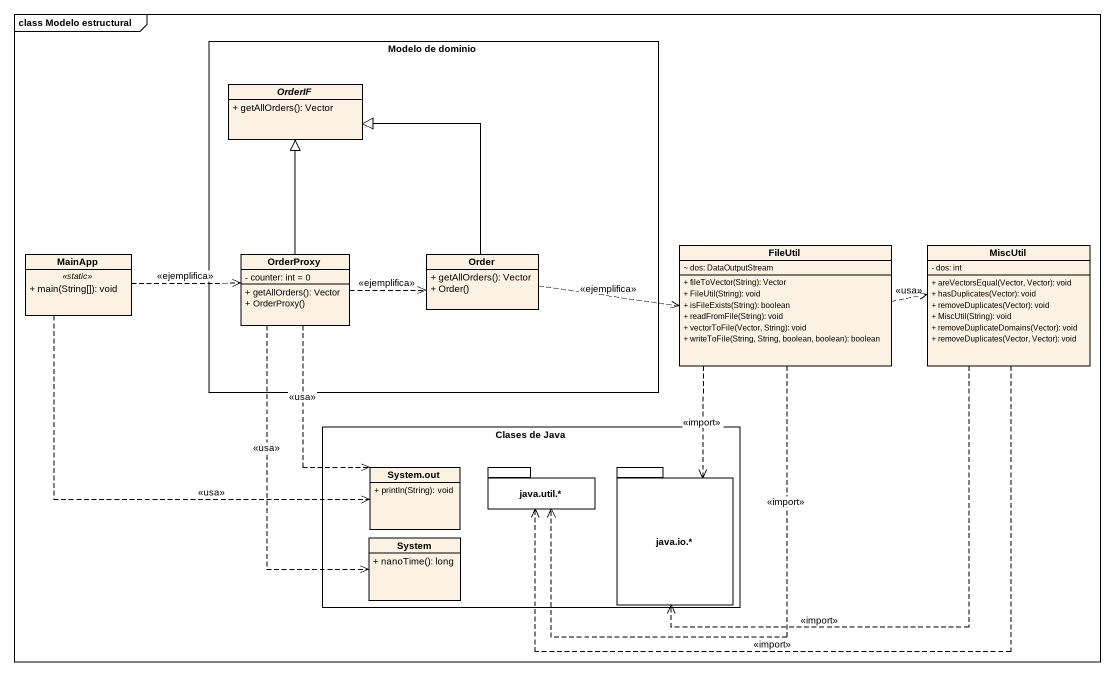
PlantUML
@startuml
mainframe class Modelo estructural
hide circle
hide empty members
skinparam classAttributeIconSize 0
rectangle "Modelo de dominio" as Modelo_de_dominio {
  abstract class OrderIF {
    + getAllOrders(): Vector
  }
  class OrderProxy {
    - counter: int = 0
    + getAllOrders(): Vector
    + OrderProxy()
  }
  class Order {
    + getAllOrders(): Vector
    + Order()
  }
}
class MainApp {
  .. <<static>> ..
  + main(String[]): void
}
class FileUtil {
  ~ dos: DataOutputStream
  + fileToVector(String): Vector
  + FileUtil(String): void
  + isFileExists(String): boolean
  + readFromFile(String): void
  + vectorToFile(Vector, String): void
  + writeToFile(String, String, boolean, boolean): boolean
}
class MiscUtil {
  - dos: int
  + areVectorsEqual(Vector, Vector): void
  + hasDuplicates(Vector): void
  + removeDuplicates(Vector): void
  + MiscUtil(String): void
  + removeDuplicateDomains(Vector): void
  + removeDuplicates(Vector, Vector): void
}
rectangle "Clases de Java" as Clases_de_Java {
  class "System.out" as System_out {
    + println(String): void
  }
  package "java.util.*" as java_util {
  }
  package "java.io.*" as java_io {
  }
  class System {
    + nanoTime(): long
  }
}
MainApp .right.> OrderProxy : <<ejemplifica>>
MainApp ..> System_out : <<usa>>
OrderProxy -up-|> OrderIF
OrderProxy .right.> Order : <<ejemplifica>>
OrderProxy ..> System_out : <<usa>>
OrderProxy ..> System : <<usa>>
Order -up-|> OrderIF
Order .right.> FileUtil : <<ejemplifica>>
FileUtil .right.> MiscUtil : <<usa>>
FileUtil ..> java_util : <<import>>
FileUtil ..> java_io : <<import>>
MiscUtil .left.> java_util : <<import>>
MiscUtil ..> java_io : <<import>>
@enduml
